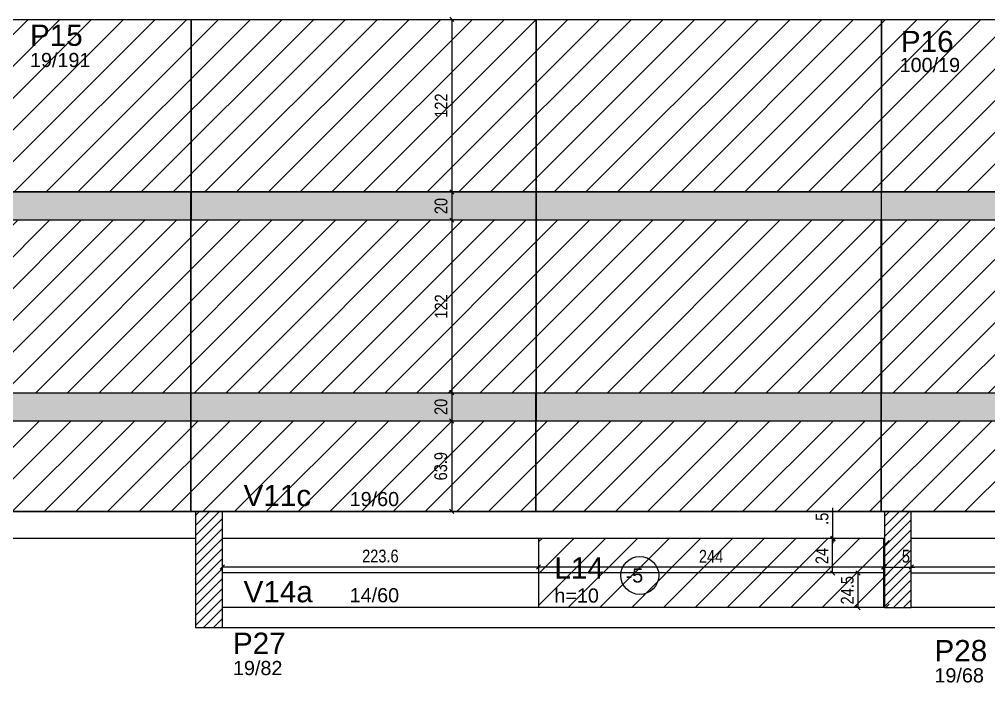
# Model space of a CAD drawing. Extents: x 2335 to 8663, y 180 to 3801.
# Drawn here: x 3526 to 4212, y 1703 to 2172 of the extents above; entities that cross this region are included whole.
import ezdxf

# ---------------------------------------------------------------- set-up
doc = ezdxf.new("R2010")
doc.units = 0
for name, color, linetype in [('3', 3, 'Continuous'), ('4', 4, 'Continuous'), ('8', 8, 'Continuous'), ('COTA', 241, 'Continuous'), ('ES-VIGA', 3, 'Continuous'), ('L-D', 2, 'Continuous'), ('L-N', 4, 'Continuous'), ('Painéis', 200, 'Continuous'), ('Pilares', 5, 'Continuous'), ('VIG-D', 2, 'Continuous')]:
    doc.layers.add(name, color=color, linetype=linetype)
doc.layers.add('Hachura', color=251, linetype='Continuous', lineweight=9)
doc.layers.add('REAPROVEITAMENTO', color=251, linetype='Continuous', lineweight=9)
doc.styles.add('COTA TECNICA-50', font='techl___.ttf', dxfattribs={"height": 9})
doc.styles.get("Standard").update_dxf_attribs({"font": 'arial.ttf'})
doc.dimstyles.new('COTA PAINEL-50', dxfattribs={"dimtxt": 9, "dimasz": 3, "dimexe": 3, "dimexo": 3, "dimgap": 3, "dimtad": 1, "dimdec": 1, "dimzin": 12, "dimdsep": 46, "dimtxsty": 'COTA TECNICA-50', "dimblk1": 'OBLIQUE', "dimblk2": 'OBLIQUE', "dimsah": 1, "dimcen": 0.9, "dimclrd": 4, "dimclre": 4, "dimclrt": 240, "dimadec": 1, "dimazin": 3, "dimtfac": 1, "dimtdec": 1, "dimtmove": 0, "dimatfit": 3, "dimfxl": 1, "dimtolj": 1, "dimtzin": 12, "dimarcsym": 0})
pattern_1 = [(45, (-39.48, -210.253), (-11.22532, 11.22532), [])]

# ---------------------------------------------------------------- blocks, each defined once
blk = doc.blocks.new('_Oblique')
at = {"color": 0, "linetype": 'ByBlock', "lineweight": -2}
blk.add_line((-0.5, -0.5), (0.5, 0.5), dxfattribs=at)
blk = doc.blocks.new('*D84')
at = {"layer": 'COTA', "color": 4, "lineweight": -2, "transparency": 16777216}
for p, q in [((3832.16, 2171.97), (3832.16, 2049.97)), ((3835.08, 2171.97), (3835.16, 2171.97)), ((3835.08, 2049.97), (3835.16, 2049.97))]:
    blk.add_line(p, q, dxfattribs=at)
at = {"layer": 'Defpoints', "color": 0, "transparency": 16777216}
for p in [(3832.08, 2171.97), (3832.08, 2049.97), (3832.16, 2049.97)]:
    blk.add_point(p, dxfattribs=at)
at = {"layer": 'COTA', "color": 4, "lineweight": -2, "transparency": 16777216, "xscale": 3, "yscale": 3, "zscale": 3}
for p, rotation in [((3832.16, 2171.97), 90), ((3832.16, 2049.97), 270)]:
    blk.add_blockref('_Oblique', p, dxfattribs=dict(at, rotation=rotation))
at = {"layer": 'COTA', "color": 240, "transparency": 16777216, "insert": (3824.6, 2110.97), "char_height": 9, "attachment_point": 5, "rotation": 90, "style": 'COTA TECNICA-50'}
blk.add_mtext('\\A1;122', dxfattribs=at)
blk = doc.blocks.new('*D85')
at = {"layer": 'COTA', "color": 4, "lineweight": -2, "transparency": 16777216}
for p, q in [((3832.16, 2049.97), (3832.16, 2029.94)), ((3835.08, 2049.97), (3835.16, 2049.97))]:
    blk.add_line(p, q, dxfattribs=at)
at = {"layer": 'Defpoints', "color": 0, "transparency": 16777216}
for p in [(3832.08, 2049.97), (3832.16, 2029.94), (3832.16, 2029.94)]:
    blk.add_point(p, dxfattribs=at)
at = {"layer": 'COTA', "color": 4, "lineweight": -2, "transparency": 16777216, "xscale": 3, "yscale": 3, "zscale": 3}
for p, rotation in [((3832.16, 2049.97), 90), ((3832.16, 2029.94), 270)]:
    blk.add_blockref('_Oblique', p, dxfattribs=dict(at, rotation=rotation))
at = {"layer": 'COTA', "color": 240, "transparency": 16777216, "insert": (3824.56, 2039.95), "char_height": 9, "attachment_point": 5, "rotation": 90, "style": 'COTA TECNICA-50'}
blk.add_mtext('\\A1;20', dxfattribs=at)
blk = doc.blocks.new('*D86')
at = {"layer": 'COTA', "color": 4, "lineweight": -2, "transparency": 16777216}
blk.add_line((3832.16, 2029.94), (3832.16, 1907.94), dxfattribs=at)
at = {"layer": 'Defpoints', "color": 0, "transparency": 16777216}
for p in [(3832.16, 2029.94), (3832.16, 1907.94), (3832.16, 1907.94)]:
    blk.add_point(p, dxfattribs=at)
at = {"layer": 'COTA', "color": 4, "lineweight": -2, "transparency": 16777216, "xscale": 3, "yscale": 3, "zscale": 3}
for p, rotation in [((3832.16, 2029.94), 90), ((3832.16, 1907.94), 270)]:
    blk.add_blockref('_Oblique', p, dxfattribs=dict(at, rotation=rotation))
at = {"layer": 'COTA', "color": 240, "transparency": 16777216, "insert": (3824.6, 1968.94), "char_height": 9, "attachment_point": 5, "rotation": 90, "style": 'COTA TECNICA-50'}
blk.add_mtext('\\A1;122', dxfattribs=at)
blk = doc.blocks.new('*D87')
at = {"layer": 'COTA', "color": 4, "lineweight": -2, "transparency": 16777216}
blk.add_line((3832.08, 1907.94), (3832.08, 1887.9), dxfattribs=at)
at = {"layer": 'Defpoints', "color": 0, "transparency": 16777216}
for p in [(3832.08, 1907.94), (3832.08, 1887.9), (3832.08, 1887.9)]:
    blk.add_point(p, dxfattribs=at)
at = {"layer": 'COTA', "color": 4, "lineweight": -2, "transparency": 16777216, "xscale": 3, "yscale": 3, "zscale": 3}
for p, rotation in [((3832.08, 1907.94), 90), ((3832.08, 1887.9), 270)]:
    blk.add_blockref('_Oblique', p, dxfattribs=dict(at, rotation=rotation))
at = {"layer": 'COTA', "color": 240, "transparency": 16777216, "insert": (3824.49, 1897.92), "char_height": 9, "attachment_point": 5, "rotation": 90, "style": 'COTA TECNICA-50'}
blk.add_mtext('\\A1;20', dxfattribs=at)
blk = doc.blocks.new('*D88')
at = {"layer": 'COTA', "color": 4, "lineweight": -2, "transparency": 16777216}
blk.add_line((3832.08, 1887.9), (3832.08, 1823.97), dxfattribs=at)
at = {"layer": 'Defpoints', "color": 0, "transparency": 16777216}
for p in [(3832.08, 1887.9), (3832.08, 1823.97), (3832.08, 1823.97)]:
    blk.add_point(p, dxfattribs=at)
at = {"layer": 'COTA', "color": 4, "lineweight": -2, "transparency": 16777216, "xscale": 3, "yscale": 3, "zscale": 3}
for p, rotation in [((3832.08, 1887.9), 90), ((3832.08, 1823.97), 270)]:
    blk.add_blockref('_Oblique', p, dxfattribs=dict(at, rotation=rotation))
at = {"layer": 'COTA', "color": 240, "transparency": 16777216, "insert": (3824.35, 1855.94), "char_height": 9, "attachment_point": 5, "rotation": 90, "style": 'COTA TECNICA-50'}
blk.add_mtext('\\A1;63.9', dxfattribs=at)
blk = doc.blocks.new('*D191')
at = {"layer": 'Defpoints', "color": 0, "transparency": 16777216}
for p in [(4119.38, 1780.49), (4119.38, 1780.49), (4119.38, 1755.99)]:
    blk.add_point(p, dxfattribs=at)
at = {"layer": 'Painéis', "color": 4, "lineweight": -2, "transparency": 16777216}
blk.add_line((4119.38, 1755.99), (4119.38, 1780.49), dxfattribs=at)
at = {"layer": 'Painéis', "color": 4, "lineweight": -2, "transparency": 16777216, "xscale": 3, "yscale": 3, "zscale": 3}
for p, rotation in [((4119.38, 1780.49), 90), ((4119.38, 1755.99), 270)]:
    blk.add_blockref('_Oblique', p, dxfattribs=dict(at, rotation=rotation))
at = {"layer": 'Painéis', "color": 240, "transparency": 16777216, "insert": (4111.78, 1768.24), "char_height": 9, "attachment_point": 5, "rotation": 90, "style": 'COTA TECNICA-50'}
blk.add_mtext('\\A1;24.5', dxfattribs=at)
blk = doc.blocks.new('*D192')
at = {"layer": 'Defpoints', "color": 0, "transparency": 16777216}
for p in [(4101.37, 1804.49), (4101.37, 1804.49), (4101.37, 1780.49)]:
    blk.add_point(p, dxfattribs=at)
at = {"layer": 'Painéis', "color": 4, "lineweight": -2, "transparency": 16777216}
blk.add_line((4101.37, 1780.49), (4101.37, 1804.49), dxfattribs=at)
at = {"layer": 'Painéis', "color": 4, "lineweight": -2, "transparency": 16777216, "xscale": 3, "yscale": 3, "zscale": 3}
for p, rotation in [((4101.37, 1804.49), 90), ((4101.37, 1780.49), 270)]:
    blk.add_blockref('_Oblique', p, dxfattribs=dict(at, rotation=rotation))
at = {"layer": 'Painéis', "color": 240, "transparency": 16777216, "insert": (4093.8, 1792.49), "char_height": 9, "attachment_point": 5, "rotation": 90, "style": 'COTA TECNICA-50'}
blk.add_mtext('\\A1;24', dxfattribs=at)
blk = doc.blocks.new('*D193')
at = {"layer": 'Defpoints', "color": 0, "transparency": 16777216}
for p in [(4101.56, 1804.99), (4101.56, 1804.99), (4101.56, 1804.49)]:
    blk.add_point(p, dxfattribs=at)
at = {"layer": 'Painéis', "color": 4, "lineweight": -2, "transparency": 16777216}
for p, q in [((4101.56, 1804.99), (4101.56, 1826.58)), ((4101.56, 1804.49), (4101.56, 1804.99)), ((4101.56, 1804.49), (4101.56, 1801.49))]:
    blk.add_line(p, q, dxfattribs=at)
at = {"layer": 'Painéis', "color": 4, "lineweight": -2, "transparency": 16777216, "xscale": 3, "yscale": 3, "zscale": 3}
for p, rotation in [((4101.56, 1804.99), 270), ((4101.56, 1804.49), 90)]:
    blk.add_blockref('_Oblique', p, dxfattribs=dict(at, rotation=rotation))
at = {"layer": 'Painéis', "color": 240, "transparency": 16777216, "insert": (4093.96, 1818.78), "char_height": 9, "attachment_point": 5, "rotation": 90, "style": 'COTA TECNICA-50'}
blk.add_mtext('\\A1;.5', dxfattribs=at)
blk = doc.blocks.new('*D273')
at = {"layer": 'Defpoints', "color": 0, "transparency": 16777216}
for p in [(4137.44, 1784.89), (4137.94, 1784.89), (4137.94, 1784.68)]:
    blk.add_point(p, dxfattribs=at)
at = {"layer": 'Painéis', "color": 4, "lineweight": -2, "transparency": 16777216}
for p, q in [((4137.44, 1784.68), (4134.44, 1784.68)), ((4137.44, 1784.68), (4137.94, 1784.68)), ((4137.44, 1781.89), (4137.44, 1781.68)), ((4137.94, 1784.68), (4159.53, 1784.68)), ((4137.94, 1781.89), (4137.94, 1781.68))]:
    blk.add_line(p, q, dxfattribs=at)
at = {"layer": 'Painéis', "color": 4, "lineweight": -2, "transparency": 16777216, "xscale": 3, "yscale": 3, "zscale": 3}
blk.add_blockref('_Oblique', (4137.44, 1784.68), dxfattribs=at)
at = {"layer": 'Painéis', "color": 4, "lineweight": -2, "transparency": 16777216, "xscale": 3, "yscale": 3, "zscale": 3, "rotation": 180}
blk.add_blockref('_Oblique', (4137.94, 1784.68), dxfattribs=at)
at = {"layer": 'Painéis', "color": 240, "transparency": 16777216, "insert": (4151.73, 1792.28), "char_height": 9, "attachment_point": 5, "style": 'COTA TECNICA-50'}
blk.add_mtext('\\A1;.5', dxfattribs=at)
blk = doc.blocks.new('*D274')
at = {"layer": 'Defpoints', "color": 0, "transparency": 16777216}
for p in [(3893.44, 1784.68), (3893.44, 1784.68), (4137.44, 1784.68)]:
    blk.add_point(p, dxfattribs=at)
at = {"layer": 'Painéis', "color": 4, "lineweight": -2, "transparency": 16777216}
blk.add_line((4137.44, 1784.68), (3893.44, 1784.68), dxfattribs=at)
at = {"layer": 'Painéis', "color": 4, "lineweight": -2, "transparency": 16777216, "xscale": 3, "yscale": 3, "zscale": 3, "rotation": 180}
blk.add_blockref('_Oblique', (3893.44, 1784.68), dxfattribs=at)
at = {"layer": 'Painéis', "color": 4, "lineweight": -2, "transparency": 16777216, "xscale": 3, "yscale": 3, "zscale": 3}
blk.add_blockref('_Oblique', (4137.44, 1784.68), dxfattribs=at)
at = {"layer": 'Painéis', "color": 240, "transparency": 16777216, "insert": (4015.44, 1792.24), "char_height": 9, "attachment_point": 5, "style": 'COTA TECNICA-50'}
blk.add_mtext('\\A1;244', dxfattribs=at)
blk = doc.blocks.new('*D194')
at = {"layer": 'Defpoints', "color": 0, "transparency": 16777216}
for p in [(3669.85, 1784.68), (3669.85, 1784.68), (3893.44, 1784.68)]:
    blk.add_point(p, dxfattribs=at)
at = {"layer": 'Painéis', "color": 4, "lineweight": -2, "transparency": 16777216}
blk.add_line((3893.44, 1784.68), (3669.85, 1784.68), dxfattribs=at)
at = {"layer": 'Painéis', "color": 4, "lineweight": -2, "transparency": 16777216, "xscale": 3, "yscale": 3, "zscale": 3, "rotation": 180}
blk.add_blockref('_Oblique', (3669.85, 1784.68), dxfattribs=at)
at = {"layer": 'Painéis', "color": 4, "lineweight": -2, "transparency": 16777216, "xscale": 3, "yscale": 3, "zscale": 3}
blk.add_blockref('_Oblique', (3893.44, 1784.68), dxfattribs=at)
at = {"layer": 'Painéis', "color": 240, "transparency": 16777216, "insert": (3781.64, 1792.38), "char_height": 9, "attachment_point": 5, "style": 'COTA TECNICA-50'}
blk.add_mtext('\\A1;223.6', dxfattribs=at)
blk = doc.blocks.new('*D198')
at = {"layer": 'Defpoints', "color": 0, "transparency": 16777216}
for p in [(4156.94, 1784.62), (4156.94, 1784.62), (4373.36, 1784.62)]:
    blk.add_point(p, dxfattribs=at)
at = {"layer": 'Painéis', "color": 4, "lineweight": -2, "transparency": 16777216}
blk.add_line((4373.36, 1784.62), (4156.94, 1784.62), dxfattribs=at)
at = {"layer": 'Painéis', "color": 4, "lineweight": -2, "transparency": 16777216, "xscale": 3, "yscale": 3, "zscale": 3, "rotation": 180}
blk.add_blockref('_Oblique', (4156.94, 1784.62), dxfattribs=at)
at = {"layer": 'Painéis', "color": 4, "lineweight": -2, "transparency": 16777216, "xscale": 3, "yscale": 3, "zscale": 3}
blk.add_blockref('_Oblique', (4373.36, 1784.62), dxfattribs=at)
at = {"layer": 'Painéis', "color": 240, "transparency": 16777216, "insert": (4265.15, 1792.21), "char_height": 9, "attachment_point": 5, "style": 'COTA TECNICA-50'}
blk.add_mtext('\\A1;216.4', dxfattribs=at)

msp = doc.modelspace()

# ---------------------------------------------------------------- hatches: boundary and pattern name
at = {"layer": 'Hachura', "linetype": 'ByBlock'}
h = msp.add_hatch(color=256, dxfattribs=at)
h.dxf.hatch_style = 1
h.paths.add_polyline_path([(3647.79, 2049.97), (3647.79, 2029.94), (3403.72, 2029.94), (3403.72, 2049.97)])
h = msp.add_hatch(color=256, dxfattribs=at)
h.dxf.hatch_style = 1
h.paths.add_polyline_path([(3891.79, 2049.97), (3891.79, 2029.94), (3647.72, 2029.94), (3647.72, 2049.97)])
h = msp.add_hatch(color=256, dxfattribs=at)
h.dxf.hatch_style = 1
h.paths.add_polyline_path([(4135.78, 2049.97), (4135.78, 2029.94), (3891.71, 2029.94), (3891.71, 2049.97)])
h = msp.add_hatch(color=256, dxfattribs=at)
h.dxf.hatch_style = 1
h.paths.add_polyline_path([(4379.94, 2049.97), (4379.94, 2029.94), (4135.88, 2029.94), (4135.88, 2049.97)])
h = msp.add_hatch(color=256, dxfattribs=at)
h.dxf.hatch_style = 1
h.paths.add_polyline_path([(3647.72, 1907.94), (3647.72, 1887.9), (3403.65, 1887.9), (3403.65, 1907.94)])
h = msp.add_hatch(color=256, dxfattribs=at)
h.dxf.hatch_style = 1
h.paths.add_polyline_path([(3891.72, 1907.94), (3891.72, 1887.9), (3647.65, 1887.9), (3647.65, 1907.94)])
h = msp.add_hatch(color=256, dxfattribs=at)
h.dxf.hatch_style = 1
h.paths.add_polyline_path([(4135.71, 1907.94), (4135.71, 1887.9), (3891.64, 1887.9), (3891.64, 1907.94)])
h = msp.add_hatch(color=256, dxfattribs=at)
h.dxf.hatch_style = 1
h.paths.add_polyline_path([(4379.88, 1907.94), (4379.88, 1887.9), (4135.81, 1887.9), (4135.81, 1907.94)])
at = {"layer": 'REAPROVEITAMENTO', "linetype": 'ByBlock'}
h = msp.add_hatch(dxfattribs=at)
h.set_pattern_fill('ANSI31', color=256, scale=5, style=2)
h.set_pattern_definition(pattern_1)
h.paths.add_polyline_path([(5111.94, 2049.78), (5111.94, 2171.78), (3179.44, 2171.97), (3179.44, 2049.97)])
h = msp.add_hatch(dxfattribs=at)
h.set_pattern_fill('ANSI31', color=256, scale=5, style=2)
h.set_pattern_definition(pattern_1)
h.paths.add_polyline_path([(5111.94, 1907.93), (5111.94, 2029.93), (3179.44, 2029.94), (3179.44, 1907.94)])
h = msp.add_hatch(dxfattribs=at)
h.set_pattern_fill('ANSI31', color=256, scale=5, style=2)
h.set_pattern_definition(pattern_1)
h.paths.add_polyline_path([(5111.94, 1887.9), (3179.44, 1887.9), (3179.44, 1823.97), (5111.94, 1823.97)])
h = msp.add_hatch(dxfattribs=at)
h.set_pattern_fill('ANSI31', color=256, scale=5, style=2)
h.set_pattern_definition([(45, (-952.127, -1067.544), (-11.22532, 11.22532), [])])
h.paths.add_polyline_path([(4141.44, 1805.32), (3893.44, 1805.11), (3893.44, 1755.99), (4141.43, 1756.2)])

# ---------------------------------------------------------------- linework, layer by layer
at = {"layer": '3', "linetype": 'Continuous'}
msp.add_circle((3965.06, 1778.71), 13.42, dxfattribs=at)
at = {"layer": '8', "linetype": 'Continuous'}
for p, q in [((3650.93, 1807.04), (3667.88, 1823.99)), ((3650.93, 1814.12), (3660.81, 1823.99)), ((3650.93, 1821.19), (3653.74, 1823.99)), ((3650.93, 1823.99), (3650.93, 1823.99)), ((3669.93, 1823.99), (3669.93, 1823.99)), ((3669.93, 1823.99), (3669.93, 1823.99)), ((4137.94, 1806.15), (4155.78, 1823.99)), ((4137.94, 1813.22), (4148.71, 1823.99)), ((4137.94, 1820.29), (4141.64, 1823.99)), ((4137.94, 1823.99), (4137.94, 1823.99)), ((4137.94, 1823.99), (4137.94, 1823.99)), ((4137.94, 1823.99), (4137.94, 1823.99)), ((4156.94, 1823.99), (4156.94, 1823.99)), ((4156.94, 1823.99), (4156.94, 1823.99)), ((4156.94, 1823.99), (4156.94, 1823.99)), ((3650.93, 1799.97), (3669.93, 1818.97)), ((4137.94, 1799.08), (4156.94, 1818.08)), ((3650.93, 1792.9), (3669.93, 1811.9)), ((4137.94, 1792), (4156.94, 1811)), ((3650.93, 1804.99), (3650.93, 1804.99)), ((3650.93, 1785.83), (3669.93, 1804.83)), ((4137.94, 1784.93), (4156.94, 1803.93)), ((3650.93, 1778.76), (3669.93, 1797.76)), ((4137.94, 1777.86), (4156.94, 1796.86)), ((3650.93, 1771.69), (3669.93, 1790.69)), ((4137.94, 1770.79), (4156.94, 1789.79)), ((4147.44, 1789.99), (4147.44, 1789.99)), ((4156.94, 1792.99), (4156.94, 1792.99)), ((3650.93, 1764.62), (3669.93, 1783.62)), ((3660.43, 1782.99), (3660.43, 1782.99)), ((4137.94, 1763.72), (4156.94, 1782.72)), ((3650.93, 1757.55), (3669.93, 1776.55)), ((4137.94, 1756.65), (4156.94, 1775.65)), ((3650.93, 1750.48), (3669.93, 1769.48)), ((4144.35, 1755.99), (4156.94, 1768.58)), ((3650.93, 1743.4), (3669.93, 1762.4)), ((4151.42, 1755.99), (4156.94, 1761.51)), ((3656.59, 1741.99), (3669.93, 1755.33)), ((4137.94, 1755.99), (4137.94, 1755.99)), ((4137.94, 1755.99), (4137.94, 1755.99)), ((4156.94, 1755.99), (4156.94, 1755.99)), ((4156.94, 1755.99), (4156.94, 1755.99)), ((3663.66, 1741.99), (3669.93, 1748.26)), ((3650.93, 1741.99), (3650.93, 1741.99)), ((3650.93, 1741.99), (3650.93, 1741.99)), ((3650.93, 1741.99), (3650.93, 1741.99)), ((3669.93, 1741.99), (3669.93, 1741.99)), ((3669.93, 1741.99), (3669.93, 1741.99)), ((3669.93, 1741.99), (3669.93, 1741.99))]:
    msp.add_line(p, q, dxfattribs=at)
at = {"layer": 'ES-VIGA', "linetype": 'Continuous'}
for points in [[(3650.93, 1823.99), (3260.44, 1823.99)], [(4137.94, 1823.99), (3669.93, 1823.99)], [(4624.94, 1823.99), (4156.94, 1823.99)], [(3260.44, 1804.99), (3650.93, 1804.99)], [(3669.93, 1804.99), (4137.94, 1804.99)], [(4156.94, 1804.99), (4624.94, 1804.99)], [(4137.94, 1755.99), (3669.93, 1755.99)], [(4624.94, 1755.99), (4156.94, 1755.99)], [(3669.93, 1741.99), (4147.44, 1741.99)], [(4147.44, 1741.99), (4634.44, 1741.99)]]:
    msp.add_lwpolyline(points, dxfattribs=at)
at = {"layer": 'Painéis'}
for p, q in [((3893.44, 1804.99), (3893.44, 1755.99)), ((4137.44, 1804.99), (4137.44, 1755.99)), ((4137.94, 1780.49), (3669.85, 1780.49)), ((4624.94, 1780.43), (4156.94, 1780.43))]:
    msp.add_line(p, q, dxfattribs=at)
for points in [[(3403.72, 2171.97), (3647.8, 2171.97), (3647.8, 2049.97), (3403.72, 2049.97)], [(3647.8, 2171.97), (3891.88, 2171.97), (3891.88, 2049.97), (3647.8, 2049.97)], [(3891.88, 2171.97), (4135.96, 2171.97), (4135.96, 2049.97), (3891.88, 2049.97)], [(4135.96, 2171.97), (4380.03, 2171.97), (4380.03, 2049.97), (4135.96, 2049.97)], [(3647.79, 2049.97), (3647.79, 2029.94), (3403.72, 2029.94), (3403.72, 2049.97)], [(3891.79, 2049.97), (3891.79, 2029.94), (3647.72, 2029.94), (3647.72, 2049.97)], [(4135.78, 2049.97), (4135.78, 2029.94), (3891.71, 2029.94), (3891.71, 2049.97)], [(4379.94, 2049.97), (4379.94, 2029.94), (4135.88, 2029.94), (4135.88, 2049.97)], [(3647.72, 1907.94), (3647.72, 2029.94), (3403.72, 2029.94), (3403.72, 1907.94)], [(3891.72, 1907.94), (3891.72, 2029.94), (3647.72, 2029.94), (3647.72, 1907.94)], [(4135.71, 1907.94), (4135.71, 2029.94), (3891.71, 2029.94), (3891.71, 1907.94)], [(4379.88, 1907.94), (4379.88, 2029.94), (4135.88, 2029.94), (4135.88, 1907.94)], [(3647.72, 1907.94), (3647.72, 1887.9), (3403.65, 1887.9), (3403.65, 1907.94)], [(3891.72, 1907.94), (3891.72, 1887.9), (3647.65, 1887.9), (3647.65, 1907.94)], [(4135.71, 1907.94), (4135.71, 1887.9), (3891.64, 1887.9), (3891.64, 1907.94)], [(4379.88, 1907.94), (4379.88, 1887.9), (4135.81, 1887.9), (4135.81, 1907.94)], [(3403.65, 1823.97), (3647.65, 1823.97), (3647.65, 1887.9), (3403.65, 1887.9)], [(3647.65, 1823.97), (3891.64, 1823.97), (3891.64, 1887.9), (3647.65, 1887.9)], [(3891.64, 1823.97), (4135.71, 1823.97), (4135.71, 1887.9), (3891.64, 1887.9)], [(4135.71, 1823.97), (4379.8, 1823.97), (4379.8, 1887.9), (4135.71, 1887.9)]]:
    msp.add_lwpolyline(points, close=True, dxfattribs=at)
at = {"layer": 'Pilares', "linetype": 'Continuous'}
for points in [[(3650.93, 1741.99), (3669.93, 1741.99), (3669.93, 1823.99), (3650.93, 1823.99), (3650.93, 1741.99)], [(4137.94, 1755.99), (4156.94, 1755.99), (4156.94, 1823.99), (4137.94, 1823.99), (4137.94, 1755.99)]]:
    msp.add_lwpolyline(points, dxfattribs=at)

# ---------------------------------------------------------------- texts
at = {"layer": '4', "linetype": 'Continuous'}
for s, p in [('V11c', (3684.93, 1827.74)), ('L14', (3904.66, 1776.52)), ('V14a', (3684.93, 1759.74))]:
    msp.add_text(s, height=15, dxfattribs=at).set_placement(p)
at = {"layer": 'L-D', "linetype": 'Continuous'}
msp.add_text('h=10', height=10, dxfattribs=at).set_placement((3904.66, 1759.52))
at = {"layer": 'L-N', "linetype": 'Continuous'}
for s, p in [('P15', (3533.93, 2153.24)), ('P16', (4149.62, 2148.87)), ('P27', (3677.43, 1723.24)), ('P28', (4173.38, 1718.06))]:
    msp.add_text(s, height=15, dxfattribs=at).set_placement(p)
at = {"layer": 'VIG-D', "linetype": 'Continuous'}
for s, p in [('19/191', (3533.93, 2138.24)), ('100/19', (4148.76, 2134.72)), ('19/60', (3759.93, 1827.74)), ('-5', (3955.06, 1773.71)), ('14/60', (3759.93, 1759.74)), ('19/82', (3677.43, 1708.24)), ('19/68', (4173.38, 1703.06))]:
    msp.add_text(s, height=10, dxfattribs=at).set_placement(p)

# ---------------------------------------------------------------- dimensions: what is measured, and where the dimension line sits
at = {"layer": 'COTA'}
dim = msp.add_linear_dim(base=(3832.16, 2049.97), p1=(3832.08, 2171.97), p2=(3832.08, 2049.97), angle=90, dimstyle='COTA PAINEL-50', dxfattribs=at)
dim.commit()
dim.dimension.update_dxf_attribs({"geometry": '*D84', "text_midpoint": (3824.6, 2110.97)})
for base, p1, p2, picture, middle in [((3832.16, 2029.94), (3832.08, 2049.97), (3832.16, 2029.94), '*D85', (3824.56, 2039.95)), ((3832.16, 1907.94), (3832.16, 2029.94), (3832.16, 1907.94), '*D86', (3824.6, 1968.94)), ((3832.08, 1887.9), (3832.08, 1907.94), (3832.08, 1887.9), '*D87', (3824.49, 1897.92)), ((3832.08, 1823.97), (3832.08, 1887.9), (3832.08, 1823.97), '*D88', (3824.35, 1855.94))]:
    dim = msp.add_linear_dim(base=base, p1=p1, p2=p2, angle=90, dimstyle='COTA PAINEL-50', override={"dimtmove": 1}, dxfattribs=at)
    dim.commit()
    dim.dimension.update_dxf_attribs({"geometry": picture, "text_midpoint": middle})
at = {"layer": 'Painéis'}
for base, p1, p2, picture, middle in [((4101.56, 1804.99), (4101.56, 1804.49), (4101.56, 1804.99), '*D193', (4093.96, 1818.78)), ((4101.37, 1804.49), (4101.37, 1780.49), (4101.37, 1804.49), '*D192', (4093.8, 1792.49))]:
    dim = msp.add_linear_dim(base=base, p1=p1, p2=p2, angle=90, dimstyle='COTA PAINEL-50', dxfattribs=at)
    dim.commit()
    dim.dimension.update_dxf_attribs({"geometry": picture, "text_midpoint": middle})
for base, p1, p2, picture, middle in [((3669.85, 1784.68), (3893.44, 1784.68), (3669.85, 1784.68), '*D194', (3781.64, 1792.38)), ((3893.44, 1784.68), (4137.44, 1784.68), (3893.44, 1784.68), '*D274', (4015.44, 1792.24)), ((4137.94, 1784.68), (4137.44, 1784.89), (4137.94, 1784.89), '*D273', (4151.73, 1792.28)), ((4156.94, 1784.62), (4373.36, 1784.62), (4156.94, 1784.62), '*D198', (4265.15, 1792.21))]:
    dim = msp.add_linear_dim(base=base, p1=p1, p2=p2, dimstyle='COTA PAINEL-50', dxfattribs=at)
    dim.commit()
    dim.dimension.update_dxf_attribs({"geometry": picture, "text_midpoint": middle})
dim = msp.add_linear_dim(base=(4119.38, 1780.49), p1=(4119.38, 1755.99), p2=(4119.38, 1780.49), angle=90, dimstyle='COTA PAINEL-50', dxfattribs=at)
dim.commit()
dim.dimension.update_dxf_attribs({"geometry": '*D191', "text_midpoint": (4119.38, 1768.24), "dimtype": 160})

doc.saveas('drawing.dxf')
